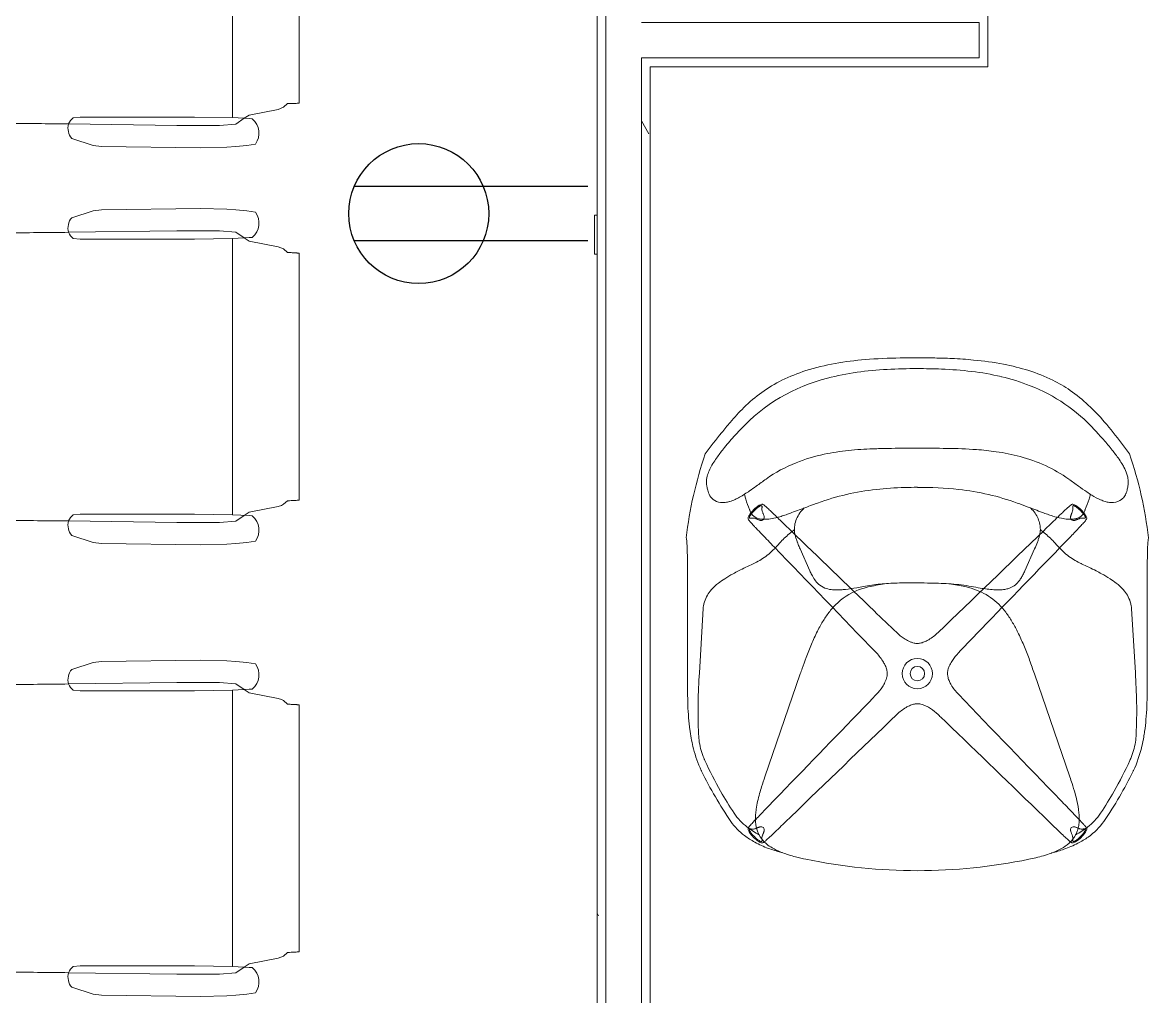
# Model space of a CAD drawing. Header units: inches. Extents: x 0 to 1865, y 0 to 1094.
# Drawn here: x 696 to 775.6, y 585.3 to 654.2 of the extents above; entities that cross this region are included whole.
import ezdxf

# ---------------------------------------------------------------- set-up
doc = ezdxf.new("R2010")
doc.units = ezdxf.units.IN
doc.header["$MEASUREMENT"] = 0
for name, color, linetype, lineweight in [('A-ANNO-NOTE', 131, 'Continuous', 9), ('A-WALL', 113, 'Continuous', 13), ('A-WALL-PATT', 111, 'Continuous', 13), ('E-ELEC-FIXT', 91, 'Continuous', 9), ('I-FURN', 30, 'Continuous', 9), ('I-WALL', 2, 'Continuous', 13)]:
    doc.layers.add(name, color=color, linetype=linetype, lineweight=lineweight)
pattern_1 = [(0, (0, 0), (30.72, 7.68), [1.267, -21.773, 1.267, -21.773, -122.88]), (0, (0, 0), (30.72, 7.68), [-46.08, 1.267, -44.813, 1.267, -21.773, -53.76]), (0, (0, 0), (30.72, 7.68), [-115.2, 1.267, -14.093, 1.267, -37.133]), (120, (11.52, 3.84), (-22.011075, 22.7643), [1.267, -21.773, 1.267, -21.773, -122.88]), (120, (11.52, 3.84), (-22.011075, 22.7643), [-46.08, 1.267, -44.813, 1.267, -21.773, -53.76]), (120, (11.52, 3.84), (-22.011075, 22.7643), [-115.2, 1.267, -14.093, 1.267, -37.133]), (240, (15.36, 19.2), (-8.708925, -30.4443), [1.267, -21.773, 1.267, -21.773, -122.88]), (240, (15.36, 19.2), (-8.708925, -30.4443), [-46.08, 1.267, -44.813, 1.267, -21.773, -53.76]), (240, (15.36, 19.2), (-8.708925, -30.4443), [-115.2, 1.267, -14.093, 1.267, -37.133])]

# ---------------------------------------------------------------- blocks, each defined once
blk = doc.blocks.new('HermanMiller_Collection_Striad_Low-BackLoungeChair4-StarBase - Mid-Back 4-Star Base-7357439-Level 05 POWER _ SIGNAL')
at = {"layer": 'I-FURN'}
for p, q in [((-6.305, 16.252), (0, 16.252)), ((-0.063, 15.415), (-4.601, 15.147)), ((-7.763, 11.614), (-7.782, 11.572)), ((-7.762, 11.611), (-7.781, 11.57)), ((0.016, 8.275), (7.301, 10.783)), ((-9.315, 9.658), (-9.008, 9.94)), ((-8.817, 10.118), (-8.843, 10.093)), ((-8.816, 8.291), (-7.267, 7.597)), ((-6.407, 0), (-6.411, -0.717)), ((-7.275, -7.601), (-8.816, -8.291)), ((7.292, -10.779), (0.016, -8.275)), ((-9.008, -9.94), (-9.315, -9.658)), ((-7.782, -11.572), (-7.763, -11.614)), ((-7.781, -11.57), (-7.762, -11.611)), ((-4.601, -15.147), (-0.063, -15.415)), ((0, -16.252), (-6.305, -16.252))]:
    blk.add_line(p, q, dxfattribs=at)
for radius in [1.071, 0.511]:
    blk.add_circle((0, 0), radius, dxfattribs=at)
for centre, radius, start, end in [((-6.439, -11.342), 27.861, 96.51107, 109.04253), ((-9.246, 18.213), 1.906, 259.34511, 262.54563), ((-8.94, 20.597), 4.31, 262.62308, 265.26206), ((-8.478, 26.51), 10.241, 265.42162, 267.71975), ((-8.015, 37.465), 21.206, 267.64618, 268.69159), ((-7.506, 61.081), 44.827, 268.7304, 269.57395), ((-6.769, 180.875), 164.624, 269.62772, 270.16153), ((0.327, -175.988), 192.241, 89.93712, 90.09743), ((0.519, -69.367), 85.619, 89.62702, 89.98703), ((0.772, -30.465), 46.716, 88.96741, 89.62702), ((1.057, -15.045), 31.294, 87.99529, 88.97992), ((1.282, -8.614), 24.859, 87.71477, 87.99729), ((1.479, -4.561), 20.801, 85.10772, 87.81076), ((1.995, 1.482), 14.736, 81.77978, 85.10345), ((2.193, 2.933), 13.272, 80.07221, 81.7289), ((2.538, 4.847), 11.327, 76.77473, 80.12492), ((-4.33, 12.657), 2.508, 98.71399, 104.11037), ((-4.53, 13.968), 1.181, 93.43517, 98.73382), ((3.1, -36.272), 51.783, 91.15878, 93.50144), ((2.677, -18.59), 34.097, 87.29009, 91.04867), ((4.049, 9.716), 5.757, 82.02477, 87.61218), ((4.141, 10.74), 4.73, 66.73201, 81.41127), ((3.173, 7.445), 8.653, 64.78515, 76.92826), ((4.346, 10.059), 5.788, 63.82649, 64.26662), ((-5.956, -10.902), 29.145, 55.74385, 63.82649), ((0.359, -7.915), 27.865, 126.69284, 130.62334), ((29.948, -47.019), 76.901, 126.25389, 126.96083), ((-11.271, 8.605), 6.859, 121.50104, 125.40866), ((-12.378, 10.417), 4.736, 117.89035, 121.54038), ((-13.079, 11.788), 3.196, 108.80577, 118.27442), ((-13.464, 12.922), 1.999, 100.26939, 108.83805), ((-13.542, 13.401), 1.513, 78.3941, 100.59917), ((-13.914, 11.305), 3.642, 75.14161, 79.30183), ((-13.678, 12.187), 2.729, 71.02467, 75.18356), ((-13.175, 13.649), 1.183, 67.59106, 71.01691), ((-13.103, 13.817), 1, 48.32243, 67.73698), ((-13.219, 13.689), 1.173, 39.77561, 48.25838), ((-13.093, 13.801), 1.004, 4.03884, 39.48551), ((-3.935, 12.272), 3.039, 128.51976, 140.77891), ((-4.328, 12.763), 2.411, 117.28309, 128.47174), ((-4.384, 12.838), 2.319, 103.90678, 116.92111), ((3.797, 9.87), 5.666, 65.43108, 67.01262), ((-5.832, -10.991), 28.642, 60.39635, 65.26267), ((-3.773, -1.239), 19.238, 129.01212, 130.47188), ((-8.174, 4.247), 12.206, 125.40357, 129.16988), ((-14.025, 13.838), 1.944, 343.05059, 352.32396), ((-13.508, 13.764), 1.421, 352.49445, 4.32138), ((1.377, 8.417), 9.613, 147.2028, 151.34245), ((-1.468, 10.267), 6.219, 142.3844, 147.33293), ((-2.186, 10.805), 5.323, 140.45664, 142.25936), ((-5.337, -9.935), 27.48, 56.4127, 60.2075), ((-7.441, 1.184), 15.88, 130.63552, 136.64082), ((15.894, -23.714), 49.105, 132.05926, 132.43609), ((5.168, -11.715), 33.011, 130.47566, 132.1889), ((-16.908, 15.009), 5.06, 328.09575, 336.04892), ((-14.943, 14.121), 2.904, 336.32003, 342.98541), ((6.204, 5.766), 15.12, 151.30073, 152.95392), ((7.498, 9.441), 4.238, 37.59472, 56.05379), ((7.893, 9.535), 4.457, 34.81666, 55.00702), ((-8.94, 3.513), 12.254, 132.643, 158.66464), ((-11.087, 4.643), 10.854, 136.70441, 145.43093), ((-33.41, 25.886), 24.83, 324.28548, 325.92818), ((-21.285, 17.663), 10.179, 326.03347, 328.43592), ((-13.148, 9.831), 2.442, 74.72087, 78.93389), ((-13.35, 9.099), 3.202, 71.49772, 74.67118), ((-17.839, -4.396), 17.424, 69.00323, 71.58327), ((-10.817, 11.277), 0.72, 105.85323, 121.13365), ((-10.979, 11.85), 0.125, 56.63245, 105.85323), ((-11.919, 10.423), 1.834, 49.05445, 56.63245), ((18.411, -0.432), 28.811, 153.01302, 155.28972), ((11.731, 10.664), 1.53, 122.0785, 129.99085), ((6.375, 8.561), 5.665, 27.65872, 37.71333), ((10.975, 11.87), 0.106, 75.7267, 122.0785), ((10.833, 11.313), 0.68, 56.45634, 75.7267), ((6.396, 8.47), 6.294, 27.18988, 34.99732), ((-251.444, 182.745), 293.425, 324.1019, 324.26931), ((-11.313, 10.834), 0.682, 146.47908, 166.31872), ((-9.898, 9.897), 2.379, 134.97049, 146.47908), ((-11.298, 10.825), 0.628, 144.20198, 149.93745), ((-9.706, 9.705), 2.575, 125.28388, 144.71612), ((-15.911, 0.611), 12.059, 68.76827, 69.03035), ((-9.906, 9.905), 2.367, 122.82387, 134.97049), ((-12.051, 10.535), 1.41, 65.54411, 68.92275), ((-11.954, 10.737), 1.186, 59.39886, 65.79494), ((-11.757, 11.05), 0.817, 16.61755, 60.15092), ((-10.826, 11.298), 0.628, 120.06255, 125.79802), ((-10.932, 11.484), 0.413, 108.53997, 120.22651), ((-11.045, 11.82), 0.0587, 13.96946, 108.53997), ((-10.456, 11.639), 0.536, 174.97985, 179.16927), ((-10.456, 11.644), 0.537, 179.63539, 193.60763), ((-7.249, 11.348), 3.757, 173.94287, 174.84168), ((-11.16, 11.791), 0.178, 359.79447, 13.96946), ((-11.471, 11.794), 0.489, 354.29339, 359.66554), ((-10.175, 11.711), 0.826, 193.59042, 199.92741), ((-12.18, 10.899), 1.266, 7.33799, 17.65379), ((-9.279, 12.04), 1.78, 200.05262, 202.99018), ((-22.772, 6.325), 12.874, 22.62568, 22.95071), ((-12.267, 10.703), 1.492, 19.80082, 22.62568), ((-11.631, 10.933), 0.816, 14.57099, 19.78603), ((-14.261, 7.724), 5.407, 47.20178, 49.05445), ((-25.037, -3.914), 21.268, 46.37994, 47.20178), ((-127.189, -111.109), 169.341, 46.07022, 46.37994), ((-12.236, 13.647), 4.917, 326.58525, 332.32031), ((-11.905, 13.462), 4.538, 332.44111, 335.35143), ((13.273, -5.982), 17.794, 105.616, 108.03356), ((11.425, 0.614), 10.943, 102.97036, 105.5932), ((10.567, 4.494), 6.97, 96.04064, 103.25554), ((10.237, 7.592), 3.855, 86.65704, 96.01144), ((166.497, -151.7), 225.846, 133.76712, 133.91727), ((36.77, -16.284), 38.319, 133.37747, 133.74926), ((21.298, 0.097), 15.786, 132.72938, 133.39314), ((10.3, 8.75), 2.695, 78.4706, 86.54466), ((14.802, 7.133), 6.209, 131.60085, 132.75674), ((12.657, 9.549), 2.979, 129.85558, 131.60085), ((10.436, 9.363), 2.068, 36.34044, 78.76893), ((11.629, 10.933), 0.816, 160.21397, 165.42901), ((12.266, 10.703), 1.492, 157.37432, 160.19918), ((22.771, 6.325), 12.874, 157.04929, 157.37432), ((9.278, 12.04), 1.78, 337.00982, 339.94738), ((10.173, 11.711), 0.826, 340.07259, 346.40958), ((10.454, 11.644), 0.537, 346.39237, 0.36461), ((11.159, 11.791), 0.178, 166.1618, 180.20553), ((11.47, 11.794), 0.489, 180.33446, 185.70661), ((7.247, 11.348), 3.757, 5.15832, 6.05713), ((11.043, 11.82), 0.0589, 71.41588, 166.1618), ((10.455, 11.639), 0.536, 0.83073, 5.02015), ((10.931, 11.484), 0.413, 59.77349, 71.41588), ((10.824, 11.298), 0.628, 54.20198, 59.93745), ((9.704, 9.705), 2.575, 35.28388, 54.71612), ((9.895, 9.898), 2.379, 44.97045, 56.45634), ((9.903, 9.906), 2.367, 34.42975, 44.97045), ((11.296, 10.825), 0.628, 30.06255, 35.79802), ((11.289, 10.823), 0.706, 15.09866, 36.63137), ((4.983, 7.754), 7.878, 19.33884, 27.12215), ((-11.779, 5.185), 9.977, 145.73695, 153.9084), ((-5.134, 4.615), 10.548, 144.78544, 165.47003), ((-11.868, 10.969), 0.11, 166.31872, 216.07538), ((-9.549, 12.658), 2.979, 216.07538, 221.60085), ((-11.812, 11.049), 0.0648, 160.33077, 259.44591), ((-11.485, 10.932), 0.413, 149.77349, 160.33077), ((-11.792, 11.16), 0.178, 259.44591, 270.20553), ((-11.794, 11.471), 0.489, 270.33446, 275.70661), ((-7.134, 14.803), 6.209, 221.60085, 222.75674), ((-11.349, 7.249), 3.757, 95.15832, 96.05713), ((-0.097, 21.299), 15.786, 222.72938, 223.39314), ((-11.64, 10.456), 0.536, 90.83073, 95.02015), ((-11.644, 10.455), 0.537, 76.39237, 90.36461), ((16.284, 36.771), 38.319, 223.37747, 223.74926), ((-11.712, 10.174), 0.826, 70.07259, 76.40958), ((-12.041, 9.279), 1.78, 67.00982, 69.94738), ((-6.325, 22.772), 12.874, 247.04929, 247.37432), ((-10.704, 12.267), 1.492, 247.37432, 250.19918), ((-10.933, 11.63), 0.816, 250.21397, 255.42901), ((-11.008, 11.337), 0.513, 255.24914, 261.56329), ((-11.032, 11.174), 0.348, 261.61151, 267.81164), ((-11.036, 11.09), 0.264, 267.80364, 275.9072), ((-11.027, 11.023), 0.197, 275.35852, 315.60335), ((-14.643, 10.923), 3.738, 348.65044, 355.60701), ((-12.687, 10.833), 1.777, 2.0554, 7.3742), ((-13.363, 10.814), 2.453, 355.85912, 1.93612), ((-11.024, 11.026), 0.197, 314.39665, 354.64148), ((-11.337, 11.007), 0.513, 8.43671, 14.75086), ((-11.174, 11.032), 0.348, 2.18836, 8.38849), ((-11.091, 11.035), 0.264, 354.0928, 2.19636), ((-277.278, -266.913), 385.679, 45.91057, 46.07022), ((-12.215, 13.643), 4.897, 313.86958, 326.48603), ((15.965, -14.37), 26.603, 107.95341, 109.00581), ((277.298, -266.894), 385.679, 133.90459, 134.0888), ((11.089, 11.035), 0.264, 177.80364, 185.9072), ((11.172, 11.032), 0.348, 171.61151, 177.81164), ((11.022, 11.026), 0.197, 185.35852, 225.60335), ((11.336, 11.007), 0.513, 165.24914, 171.56329), ((-111.11, 127.188), 169.341, 316.07022, 316.37994), ((11.025, 11.023), 0.197, 224.39665, 264.64148), ((11.034, 11.09), 0.264, 264.0928, 272.19636), ((11.031, 11.174), 0.348, 272.18836, 278.38849), ((11.006, 11.337), 0.513, 278.43671, 284.75086), ((10.932, 11.63), 0.816, 284.57099, 289.78603), ((10.702, 12.267), 1.492, 289.80082, 292.62568), ((6.324, 22.772), 12.874, 292.62568, 292.95071), ((12.039, 9.279), 1.78, 110.05262, 112.99018), ((11.71, 10.174), 0.826, 103.59042, 109.92741), ((-3.915, 25.036), 21.268, 316.37994, 317.20178), ((11.642, 10.455), 0.537, 89.63539, 103.60763), ((11.638, 10.456), 0.536, 84.97985, 89.16927), ((11.347, 7.249), 3.757, 83.94287, 84.84168), ((7.722, 14.261), 5.407, 317.20178, 319.05445), ((11.792, 11.471), 0.489, 264.29339, 269.66554), ((11.79, 11.16), 0.178, 269.79447, 283.96328), ((10.422, 11.919), 1.834, 319.05445, 326.76252), ((11.819, 11.044), 0.0587, 283.96328, 18.54205), ((11.483, 10.932), 0.413, 18.54205, 30.22651), ((11.859, 10.977), 0.116, 326.76252, 15.09866), ((9.326, 8.479), 3.486, 26.73301, 37.23195), ((2.72, 6.959), 10.276, 14.33379, 19.34377), ((-9.767, 4.194), 12.221, 153.88493, 162.49917), ((151.7, 166.498), 225.846, 223.76712, 223.91727), ((-21.03, 12.669), 10.366, 340.4263, 342.52313), ((-16.778, 11.357), 5.917, 342.27314, 348.59657), ((266.893, 277.3), 385.679, 223.90459, 224.0888), ((-3.858, 3.917), 7.921, 133.54881, 140.38617), ((-37.544, 41.066), 42.228, 312.51304, 312.83009), ((3173.378, 3295.204), 4573.727, 225.910574, 226.017571), ((-3206.871, 3336.497), 4626.692, 313.903041, 314.03193), ((-266.914, 277.278), 385.679, 315.91057, 316.07022), ((7.441, 7.535), 5.594, 20.16514, 26.68048), ((197.023, -70.369), 222.961, 159.1911, 159.48363), ((-29.769, 15.774), 19.64, 339.31801, 340.43036), ((-1.549, 2.065), 10.881, 140.62238, 142.46787), ((-3336.498, -3206.87), 4626.692, 43.903041, 44.03193), ((3295.203, -3173.379), 4573.727, 135.910574, 136.031233), ((7.441, 7.535), 5.594, 20.16514, 20.60388), ((4.027, 6.297), 9.225, 12.9865, 20.07171), ((-6.915, 2.64), 14.458, 158.35898, 166.82097), ((-9.644, 6.005), 2.871, 133.22863, 136.04585), ((-9.953, 6.35), 2.409, 122.39132, 133.48288), ((-10.165, 6.687), 2.011, 97.84757, 122.44538), ((-10.235, 7.301), 1.393, 96.03981, 98.43666), ((-10.219, 7.037), 1.657, 82.27231, 95.63182), ((-10.368, 6.004), 2.7, 71.96692, 82.09477), ((-10.906, 4.248), 4.537, 69.12717, 72.37074), ((-12.369, 0.403), 8.651, 65.7523, 69.14723), ((15.141, -35.972), 46.761, 108.87146, 110.11668), ((-3.265, 4.516), 16.731, 11.57271, 13.31838), ((-6.377, 3.118), 15.777, 162.47472, 169.14421), ((-1.237, 3.523), 14.595, 165.1597, 171.9717), ((63.111, -20.15), 79.942, 159.55617, 160.09565), ((-9.44, 2.665), 5.39, 63.00012, 66.21579), ((-8.487, 4.506), 3.317, 57.85827, 63.23629), ((-7.819, 5.553), 2.075, 50.65046, 58.10005), ((4.718, -8.455), 17.331, 112.39941, 115.74631), ((7.945, -16.327), 25.84, 110.11668, 112.36407), ((-25.031, -0.01), 38.963, 0.0145, 11.67198), ((4.565, 1.028), 17.684, 160.03378, 173.86277), ((-7.441, 5.997), 1.492, 18.49308, 51.04075), ((-7.843, 5.855), 1.918, 9.69217, 18.71736), ((0.062, 0.449), 7.276, 120.9878, 127.1808), ((1.622, -2.168), 10.323, 116.55125, 120.93535), ((3.61, -6.087), 14.718, 115.86512, 116.65248), ((-0.531, 1.998), 21.729, 169.14719, 174.79463), ((-2.801, 1.651), 18.69, 166.74384, 173.29154), ((-8.519, 5.744), 2.603, 1.10017, 9.59862), ((-10.206, 5.715), 4.291, 355.82773, 1.059), ((-1.445, 2.373), 4.834, 126.73488, 144.47576), ((4.846, 2.663), 20.738, 171.96732, 175.80409), ((-19.305, 6.632), 13.439, 350.65806, 352.71818), ((-1.425, 2.448), 4.806, 145.34137, 163.49882), ((-14.879, 6.059), 8.976, 352.76396, 355.80642), ((18.457, 1.739), 34.381, 175.92805, 179.4103), ((-31.832, 8.729), 26.14, 349.15332, 350.57964), ((115.577, 126.814), 170.451, 226.01757, 226.63389), ((9.022, 1.045), 31.329, 174.64458, 177.43959), ((4.962, 0.703), 26.51, 173.21848, 177.83154), ((9.093, 0.004), 15.61, 167.58214, 171.58597), ((6.804, 1.424), 13.18, 169.57081, 175.78255), ((-0.202, 2.053), 6.091, 163.19989, 167.6006), ((21.557, 0.455), 43.878, 177.40108, 178.99701), ((12.728, 0.111), 25.897, 173.7762, 180.24507), ((13.477, 0.89), 19.874, 175.66332, 177.73255), ((1.16, 5.646), 3.799, 226.30511, 236.56171), ((0.575, 4.75), 2.729, 236.45715, 244.21256), ((-0.458, 4.523), 2.472, 294.39773, 300.51533), ((-1.042, 5.498), 3.609, 300.64939, 313.91786), ((16.91, 0.129), 38.471, 177.64975, 180.19186), ((108.828, 0.64), 124.758, 179.33251, 180.29383), ((23.151, 0.526), 29.555, 177.76914, 179.16293), ((0.244, 4.07), 1.972, 244.26278, 250.42297), ((0.094, 3.649), 1.526, 250.41721, 257.39541), ((0.006, 3.231), 1.099, 257.13242, 269.64161), ((-0.015, 3.288), 1.156, 271.99629, 283.89427), ((-0.151, 3.832), 1.716, 283.95947, 294.60852), ((24.274, -18.124), 28.993, 136.03123, 137.50282), ((44.529, 0.053), 66.853, 178.99701, 180.0455), ((56.364, 0.107), 62.771, 179.22368, 180.0979), ((-5.499, -1.041), 3.609, 30.64939, 43.94389), ((-4.524, -0.456), 2.472, 24.39773, 30.51533), ((4.749, -0.575), 2.729, 146.45715, 154.21256), ((5.645, -1.16), 3.799, 136.32987, 146.56171), ((104.809, -0.579), 120.739, 179.72513, 180.71734), ((21.164, -0.028), 34.334, 179.95347, 181.4529), ((-3.832, -0.15), 1.716, 13.95947, 24.60852), ((-3.289, -0.013), 1.156, 1.99629, 13.89427), ((-3.232, 0.007), 1.099, 347.13242, 359.64161), ((3.23, -0.006), 1.099, 167.13242, 179.64161), ((3.648, -0.095), 1.526, 160.41721, 167.39541), ((4.068, -0.244), 1.972, 154.26278, 160.42297), ((-25.094, 0.016), 39.026, 348.3331, 359.97605), ((49.878, -0.063), 72.202, 179.9502, 180.92082), ((18.429, -0.081), 39.99, 179.88459, 182.94709), ((15.347, -0.791), 21.758, 179.80652, 181.69789), ((-4.751, 0.576), 2.729, 326.45715, 334.21256), ((-4.07, 0.245), 1.972, 334.26278, 340.42297), ((-3.65, 0.096), 1.526, 340.41721, 347.39541), ((3.287, 0.014), 1.156, 181.99629, 193.89427), ((3.831, 0.151), 1.716, 193.95947, 204.60852), ((4.522, 0.457), 2.472, 204.39773, 210.51533), ((13.992, -0.771), 36.31, 180.71304, 184.59882), ((9.509, -0.367), 22.673, 181.3419, 186.45001), ((10.821, -0.951), 17.23, 181.612, 185.59246), ((-179.772, 166.192), 243.705, 316.01285, 316.53285), ((-5.646, 1.161), 3.799, 316.32987, 326.56171), ((5.497, 1.042), 3.609, 210.64939, 223.91786), ((3336.496, 3206.871), 4626.692, 223.903041, 224.03193), ((3.629, -0.82), 25.171, 182.99758, 187.86826), ((26.98, -1.503), 42.904, 180.78568, 182.18016), ((9.137, 0.004), 15.654, 187.99875, 192.36273), ((0.456, -4.522), 2.472, 114.39773, 120.51533), ((0.149, -3.831), 1.716, 103.95947, 114.60852), ((0.013, -3.287), 1.156, 91.99629, 103.89427), ((-0.008, -3.23), 1.099, 77.13242, 89.64161), ((-0.096, -3.648), 1.526, 70.41721, 77.39541), ((-0.245, -4.069), 1.972, 64.26278, 70.42297), ((-0.576, -4.75), 2.729, 56.45715, 64.21256), ((9.866, -2.235), 25.775, 181.99985, 185.86518), ((4.789, -0.96), 17.917, 186.26144, 199.87678), ((-3295.204, 3173.38), 4573.727, 315.910574, 316.012853), ((3206.869, -3336.496), 4626.692, 133.903041, 134.03193), ((7.065, -1.329), 13.455, 185.55028, 190.618), ((1.041, -5.497), 3.609, 120.64939, 133.94389), ((-1.162, -5.645), 3.799, 46.32987, 56.56171), ((-59.31, -67.771), 88.892, 46.02412, 46.87013), ((0.52, -1.851), 22.795, 184.60742, 190.00583), ((-30.826, -8.502), 25.109, 9.6579, 10.77573), ((-0.734, -2.196), 5.542, 191.98856, 203.61035), ((-3173.38, -3295.203), 4573.727, 45.910574, 46.024118), ((-3.524, -1.79), 17.953, 187.92624, 194.72789), ((-21.201, -6.9), 15.353, 6.7896, 9.78901), ((-1.667, -2.57), 4.537, 204.00786, 228.06846), ((0.501, -3.22), 16.358, 185.78499, 191.86826), ((-12.797, -5.885), 6.887, 4.03113, 6.67066), ((-10.496, -5.723), 4.58, 0.11653, 4.03804), ((-5.994, -2.988), 16.183, 190.05083, 197.5986), ((-8.668, -3.3), 12.596, 194.0361, 227.08837), ((-7.821, -5.853), 1.898, 338.84638, 352.51874), ((-8.726, -5.729), 2.81, 352.4117, 0.31049), ((-0.72, -1.526), 5.946, 227.99478, 235.58018), ((-3.666, -4.102), 12.099, 191.84163, 201.67926), ((54.299, 16.992), 70.581, 199.91694, 200.23297), ((-7.628, -5.805), 1.759, 304.41103, 317.37339), ((-7.416, -6.014), 1.461, 317.76053, 338.98069), ((0.533, 0.282), 8.145, 235.50324, 241.04191), ((1.733, 2.382), 10.564, 240.85939, 243.4294), ((4.134, 7.168), 15.919, 243.40693, 247.04938), ((-9.364, -4.023), 12.657, 197.74584, 206.01426), ((129.06, 44.776), 150.338, 200.31469, 200.74843), ((-9.871, -1.77), 6.383, 293.98894, 296.80184), ((-8.416, -4.633), 3.172, 296.65049, 304.18029), ((6.859, 13.565), 22.872, 247.01141, 249.55219), ((12.187, 27.756), 38.03, 249.50013, 250.72392), ((-0.218, -5.178), 13.613, 345.38013, 348.57138), ((-5.53, -4.843), 10.093, 201.67926, 215.44117), ((-9.806, -6.171), 2.64, 223.83513, 234.00187), ((-73.982, -32.13), 66.781, 20.25102, 20.73816), ((-10.156, -6.658), 2.04, 233.90635, 261.27059), ((-10.243, -7.38), 1.314, 260.2659, 268.68136), ((-10.227, -6.873), 1.821, 268.54355, 280.90904), ((-1.549, -2.065), 10.881, 217.53119, 219.37762), ((-10.377, -6.005), 2.702, 280.54547, 285.60303), ((-10.665, -4.972), 3.774, 285.58867, 289.39325), ((-10.906, -4.248), 4.537, 289.2313, 290.87283), ((-12.173, -0.894), 8.122, 290.79706, 293.10803), ((-12.793, 0.578), 9.719, 293.06338, 294.15379), ((18.34, 45.137), 56.468, 250.65252, 251.0644), ((3.12, -6.07), 10.159, 342.63977, 345.49669), ((-24.842, -13.991), 14.4, 18.71024, 20.21474), ((-19.167, -12.07), 8.409, 16.14964, 18.71365), ((266.913, -277.277), 385.679, 135.91057, 136.07022), ((-3.858, -3.917), 7.921, 219.61383, 226.45119), ((-266.895, -277.299), 385.679, 43.90459, 44.0888), ((3.198, -5.854), 10.157, 337.76156, 338.93476), ((0.219, -6.291), 12.865, 344.78955, 345.53377), ((6.185, -7.039), 6.944, 339.20622, 342.7261), ((-11.481, -4.971), 10.339, 206.43519, 224.88988), ((111.108, -127.187), 169.341, 136.07022, 136.37994), ((-16.188, -11.221), 5.311, 10.26365, 16.29226), ((-14.197, -10.866), 3.288, 2.52002, 10.36514), ((-277.3, 266.894), 385.679, 313.90459, 314.0888), ((-37.544, -41.066), 42.228, 47.16991, 47.48696), ((-12.215, -13.643), 4.897, 33.51397, 46.13042), ((277.277, 266.914), 385.679, 225.91057, 226.07022), ((-151.701, -166.497), 225.846, 43.76712, 43.91727), ((-16.285, -36.77), 38.319, 43.37747, 43.74926), ((9.735, -8.751), 2.995, 320.38973, 329.57211), ((8.474, -8.011), 4.458, 329.57211, 337.76156), ((3.259, -7.128), 9.712, 339.47492, 344.84926), ((-266.999, -194.169), 312.724, 35.76547, 35.92282), ((-11.869, -10.975), 0.108, 146.8809, 194.75557), ((-11.29, -10.822), 0.706, 194.75557, 210.35701), ((-10.423, -11.918), 1.834, 139.05445, 146.8809), ((-11.811, -11.049), 0.0657, 100.05801, 199.83), ((-11.485, -10.931), 0.413, 199.83, 210.22651), ((-11.298, -10.824), 0.628, 210.06255, 215.79802), ((-11.792, -11.159), 0.178, 89.79447, 100.05801), ((-7.724, -14.26), 5.407, 137.20178, 139.05445), ((-11.794, -11.47), 0.489, 84.29339, 89.66554), ((-11.349, -7.248), 3.757, 263.94287, 264.84168), ((3.913, -25.035), 21.268, 136.37994, 137.20178), ((-11.64, -10.455), 0.536, 264.97985, 269.16927), ((-11.644, -10.454), 0.537, 269.63539, 283.60763), ((-11.712, -10.173), 0.826, 283.59042, 289.92741), ((-12.041, -9.278), 1.78, 290.05262, 292.99018), ((-6.325, -22.771), 12.874, 112.62568, 112.95071), ((-10.704, -12.266), 1.492, 109.80082, 112.62568), ((-10.933, -11.629), 0.816, 104.57099, 109.78603), ((-11.008, -11.336), 0.513, 98.43671, 104.75086), ((-11.032, -11.173), 0.348, 92.18836, 98.38849), ((-11.036, -11.089), 0.264, 84.0928, 92.19636), ((-11.027, -11.022), 0.197, 44.39665, 84.64148), ((-12.358, -10.869), 1.446, 346.31171, 355.70466), ((-12.981, -10.813), 2.072, 355.4705, 2.54502), ((-11.024, -11.025), 0.197, 5.35852, 45.60335), ((-11.631, -10.932), 0.816, 340.21397, 345.42901), ((-11.337, -11.007), 0.513, 345.24914, 351.56329), ((-11.174, -11.031), 0.348, 351.61151, 357.81164), ((-11.091, -11.034), 0.264, 357.80364, 5.9072), ((-166.498, 151.701), 225.846, 313.76712, 313.91727), ((-12.236, -13.647), 4.917, 27.67969, 33.41475), ((16.236, 14.911), 27.203, 250.80502, 252.38582), ((12.342, 2.675), 14.362, 252.41831, 254.42071), ((127.187, 111.11), 169.341, 226.07022, 226.37994), ((10.405, -9.333), 2.108, 271.59765, 320.94646), ((11.089, -11.034), 0.264, 174.0928, 182.19636), ((11.172, -11.031), 0.348, 182.18836, 188.38849), ((11.022, -11.025), 0.197, 134.39665, 174.64148), ((11.336, -11.007), 0.513, 188.43671, 194.75086), ((11.629, -10.932), 0.816, 194.57099, 199.78603), ((11.025, -11.022), 0.197, 95.35852, 135.60335), ((11.034, -11.089), 0.264, 87.80364, 95.9072), ((11.031, -11.173), 0.348, 81.61151, 87.81164), ((11.006, -11.336), 0.513, 75.24914, 81.56329), ((10.932, -11.629), 0.816, 70.21397, 75.42901), ((10.702, -12.266), 1.492, 67.37432, 70.19918), ((6.324, -22.771), 12.874, 67.04929, 67.37432), ((12.039, -9.278), 1.78, 247.00982, 249.94738), ((11.71, -10.173), 0.826, 250.07259, 256.40958), ((11.642, -10.454), 0.537, 256.39237, 270.36461), ((0.095, -21.298), 15.786, 42.72938, 43.39314), ((11.638, -10.455), 0.536, 270.83073, 275.02015), ((11.347, -7.248), 3.757, 275.15832, 276.05713), ((7.132, -14.802), 6.209, 41.60085, 42.75674), ((11.792, -11.47), 0.489, 90.33446, 95.70661), ((9.548, -12.657), 2.979, 39.85558, 41.60085), ((11.79, -11.159), 0.178, 76.47579, 90.20553), ((11.296, -10.824), 0.628, 324.20198, 329.93745), ((11.818, -11.044), 0.0595, 341.31052, 76.47579), ((10.663, -11.731), 1.53, 31.97991, 39.99085), ((11.483, -10.931), 0.413, 329.77349, 341.31052), ((11.311, -10.833), 0.682, 326.47908, 345.92762), ((5.335, -7.911), 7.494, 331.38289, 339.51738), ((11.875, -10.974), 0.1, 345.92762, 31.97991), ((-33.185, -25.728), 24.555, 34.39243, 35.72271), ((-22.978, -18.757), 12.195, 32.45039, 34.45317), ((-17.741, 4.123), 17.134, 288.39452, 291.01864), ((-9.905, -9.906), 2.367, 212.55862, 224.97045), ((-9.706, -9.704), 2.575, 215.28388, 234.71612), ((-15.947, -0.518), 12.158, 290.97072, 291.23066), ((-9.896, -9.897), 2.379, 224.97045, 236.45634), ((-11.961, -10.72), 1.205, 290.22376, 302.72619), ((-11.76, -11.05), 0.82, 303.40368, 338.76391), ((-10.835, -11.313), 0.68, 236.45634, 255.28965), ((-10.826, -11.297), 0.628, 234.20198, 239.93745), ((-10.932, -11.484), 0.413, 239.77349, 250.99182), ((-11.047, -11.816), 0.0613, 250.99182, 347.43194), ((-11.933, -10.971), 1.009, 338.1428, 346.2425), ((-10.456, -11.643), 0.537, 166.39237, 180.36461), ((-10.456, -11.638), 0.536, 180.83073, 185.02015), ((-7.249, -11.348), 3.757, 185.15832, 186.05713), ((-11.16, -11.79), 0.178, 347.43194, 0.20553), ((-11.471, -11.793), 0.489, 0.33446, 5.70661), ((-10.175, -11.711), 0.826, 160.07259, 166.40958), ((-9.279, -12.039), 1.78, 157.00982, 159.94738), ((-22.772, -6.324), 12.874, 337.04929, 337.37432), ((-11.733, -10.663), 1.53, 302.25391, 309.99085), ((-12.267, -10.703), 1.492, 337.37432, 340.19918), ((-12.659, -9.548), 2.979, 309.85558, 311.60085), ((-14.803, -7.133), 6.209, 311.60085, 312.75674), ((-21.299, -0.096), 15.786, 312.72938, 313.39314), ((-36.772, 16.285), 38.319, 313.37747, 313.74926), ((-11.905, -13.462), 4.538, 24.64857, 27.55889), ((18.411, 0.432), 28.811, 204.71028, 206.98698), ((10.809, -3.004), 8.48, 254.09638, 261.71263), ((10.398, -5.655), 5.798, 261.95019, 265.66934), ((10.241, -7.74), 3.707, 265.6672, 273.45268), ((25.035, 3.915), 21.268, 226.37994, 227.20178), ((14.259, -7.723), 5.407, 227.20178, 229.05445), ((11.917, -10.422), 1.834, 229.05445, 236.88115), ((6.375, -8.561), 5.665, 322.28667, 332.34128), ((12.266, -10.703), 1.492, 199.80082, 202.62568), ((22.771, -6.324), 12.874, 202.62568, 202.95071), ((9.278, -12.039), 1.78, 20.05262, 22.99018), ((10.173, -11.711), 0.826, 13.59042, 19.92741), ((10.454, -11.643), 0.537, 359.63539, 13.60763), ((11.47, -11.793), 0.489, 174.29339, 179.66554), ((11.159, -11.79), 0.178, 179.79447, 190.82147), ((7.247, -11.348), 3.757, 353.94287, 354.84168), ((11.047, -11.812), 0.0644, 190.82147, 289.58225), ((10.455, -11.638), 0.536, 354.97985, 359.16927), ((10.815, -11.277), 0.72, 285.14549, 301.13365), ((10.931, -11.484), 0.413, 289.58225, 300.22651), ((10.824, -11.297), 0.628, 300.06255, 305.79802), ((9.905, -9.904), 2.367, 302.82387, 314.97049), ((9.704, -9.704), 2.575, 305.28388, 324.71612), ((6.788, -8.713), 5.834, 323.11973, 331.46611), ((9.896, -9.896), 2.379, 314.97049, 326.47908), ((-6.71, -0.265), 17.04, 224.77926, 229.56261), ((29.739, 38.799), 69.581, 227.52865, 228.07069), ((-18.513, -15.93), 6.91, 29.01352, 32.53366), ((-13.141, -9.835), 2.437, 280.92607, 285.66417), ((-13.31, -9.218), 3.077, 285.60005, 288.49741), ((-16.464, -14.802), 4.571, 24.71723, 29.10906), ((-10.978, -11.858), 0.116, 255.28965, 302.25391), ((6.204, -5.766), 15.12, 207.04608, 208.69927), ((7.498, -9.441), 4.238, 303.94621, 322.40528), ((7.933, -9.579), 4.398, 304.89286, 323.19638), ((10.975, -11.867), 0.109, 236.88115, 285.14549), ((0.56, 8.145), 28.157, 229.40287, 231.33373), ((-2.188, 3.145), 21.721, 227.88116, 230.92583), ((-15.007, -14.143), 2.972, 17.07049, 24.91717), ((-14.002, -13.834), 1.92, 7.61901, 17.04552), ((1.377, -8.417), 9.613, 208.65755, 212.7972), ((-5.976, 10.937), 29.185, 296.179, 304.24945), ((-5.337, 9.935), 27.48, 299.7925, 303.5873), ((9.23, 18.8), 41.894, 231.18028, 233.77254), ((-8.472, -4.566), 11.774, 231.01195, 234.91095), ((-10.67, -7.665), 7.975, 235.03823, 238.38124), ((-13.074, -13.81), 0.984, 320.23182, 353.13339), ((-13.441, -13.761), 1.354, 352.92989, 7.71545), ((-1.468, -10.267), 6.219, 212.66707, 217.6156), ((-2.186, -10.805), 5.323, 217.74064, 219.54336), ((-3.935, -12.272), 3.039, 219.22109, 231.48024), ((-5.832, 10.991), 28.642, 294.73733, 299.60365), ((-6.439, 11.342), 27.861, 250.95748, 263.48893), ((-12.656, -10.907), 4.173, 238.26093, 246.33268), ((-13.264, -12.263), 2.687, 246.5956, 255.16052), ((-13.536, -13.28), 1.634, 255.25615, 272.2347), ((-13.544, -13.385), 1.53, 272.69284, 281.62673), ((-13.929, -11.235), 3.714, 280.76399, 284.8155), ((-13.702, -12.107), 2.813, 284.87834, 288.9172), ((-13.112, -13.803), 1.017, 288.4788, 315.61565), ((-13.242, -13.669), 1.203, 315.33721, 320.16155), ((-4.328, -12.763), 2.411, 231.52826, 242.71691), ((-4.384, -12.838), 2.319, 243.07889, 256.09322), ((-4.33, -12.657), 2.508, 255.88963, 261.28601), ((4.141, -10.74), 4.73, 278.58872, 293.26799), ((3.797, -9.87), 5.666, 292.98738, 294.56892), ((-4.53, -13.968), 1.181, 261.26618, 266.56483), ((3.1, 36.272), 51.783, 266.49856, 268.84122), ((2.677, 18.59), 34.097, 268.95133, 272.70991), ((2.45, -4.479), 11.705, 278.11277, 284.14965), ((4.049, -9.716), 5.757, 272.38781, 277.97522), ((3.209, -7.539), 8.553, 284.23436, 295.19181), ((4.388, -10.123), 5.713, 295.52249, 296.0781), ((-9.247, -18.208), 1.902, 97.4527, 100.65512), ((-8.976, -20.255), 3.966, 94.62644, 97.49239), ((-8.64, -24.134), 7.859, 93.06776, 94.7842), ((-8.227, -31.697), 15.434, 91.75283, 93.09902), ((-7.747, -47.219), 30.964, 90.59832, 91.76222), ((-7.235, -88.079), 71.827, 90.09602, 90.66604), ((-6.77, -180.13), 163.879, 89.83742, 90.20457), ((0.301, 179.038), 195.29, 269.91165, 270.13709), ((0.614, 48.405), 64.657, 270.13709, 270.62795), ((0.908, 21.005), 37.255, 270.63786, 272.00407), ((1.414, 5.671), 21.913, 272.08307, 274.49227), ((1.904, -0.658), 15.565, 274.51876, 277.67086), ((2.166, -2.763), 13.444, 277.76344, 278.28245)]:
    blk.add_arc(centre, radius, start, end, dxfattribs=at)
blk = doc.blocks.new('F - CONF TABLE _4 RECTANGULAR-12 CHAIRS_ - F - CONF TABLE _4 RECTANGULAR-12 CHAIRS_-7360135-Level 05 POWER _ SIGNAL')
at = {"layer": 'I-FURN'}
for p, q in [((-57.69, -41.582), (-57.201, -40.075)), ((-56.278, -47.516), (-56.171, -39.855)), ((-55.737, -40.185), (-55.685, -40.682)), ((-36.247, -40.682), (-36.194, -40.185)), ((-35.761, -39.855), (-35.654, -47.516)), ((-34.731, -40.075), (-34.241, -41.582)), ((-25.269, -40.075), (-25.759, -41.582)), ((-24.239, -39.855), (-24.346, -47.516)), ((-23.753, -40.682), (-23.806, -40.185)), ((-4.263, -40.185), (-4.315, -40.682)), ((-3.722, -47.516), (-3.829, -39.855)), ((-2.31, -41.582), (-2.799, -40.075)), ((2.31, -41.582), (2.799, -40.075)), ((3.722, -47.516), (3.829, -39.855)), ((4.263, -40.185), (4.315, -40.682)), ((-55.685, -40.682), (-55.685, -48.766)), ((-36.247, -48.766), (-36.247, -40.682)), ((-23.753, -48.766), (-23.753, -40.682)), ((-4.315, -40.682), (-4.315, -48.766)), ((4.315, -40.682), (4.315, -48.766)), ((-57.848, -49.174), (-57.753, -42.175)), ((-57.753, -42.175), (-57.69, -41.582)), ((-34.241, -41.582), (-34.179, -42.175)), ((-34.179, -42.175), (-34.084, -49.174)), ((-25.821, -42.175), (-25.916, -49.174)), ((-25.759, -41.582), (-25.821, -42.175)), ((-2.247, -42.175), (-2.31, -41.582)), ((-2.152, -49.174), (-2.247, -42.175)), ((2.152, -49.174), (2.247, -42.175)), ((2.247, -42.175), (2.31, -41.582)), ((-56.278, -50.516), (-56.278, -47.516)), ((-35.654, -47.516), (-35.654, -50.516)), ((-24.346, -47.516), (-24.346, -50.516)), ((-3.722, -50.516), (-3.722, -47.516)), ((3.722, -50.516), (3.722, -47.516)), ((-57.801, -51.034), (-57.848, -49.174)), ((-55.685, -48.766), (-55.726, -51.45)), ((-36.205, -51.45), (-36.247, -48.766)), ((-34.084, -49.174), (-34.131, -51.034)), ((-25.916, -49.174), (-25.869, -51.034)), ((-23.795, -51.45), (-23.753, -48.766)), ((-4.315, -48.766), (-4.274, -51.45)), ((-2.199, -51.034), (-2.152, -49.174)), ((2.199, -51.034), (2.152, -49.174)), ((4.315, -48.766), (4.274, -51.45)), ((-56.175, -51.685), (-56.278, -50.516)), ((-35.654, -50.516), (-35.756, -51.685)), ((-24.346, -50.516), (-24.244, -51.685)), ((-3.825, -51.685), (-3.722, -50.516)), ((3.825, -51.685), (3.722, -50.516)), ((-57.767, -51.68), (-57.801, -51.034)), ((-57.699, -52.45), (-57.767, -51.68)), ((-55.773, -52.277), (-56.175, -51.685)), ((-55.726, -51.45), (-55.794, -52.614)), ((-55.726, -51.45), (-36.205, -51.45)), ((-36.138, -52.614), (-36.205, -51.45)), ((-35.756, -51.685), (-36.159, -52.278)), ((-34.165, -51.68), (-34.232, -52.45)), ((-34.131, -51.034), (-34.165, -51.68)), ((-25.869, -51.034), (-25.835, -51.68)), ((-25.835, -51.68), (-25.768, -52.45)), ((-24.244, -51.685), (-23.841, -52.278)), ((-23.862, -52.614), (-23.795, -51.45)), ((-4.274, -51.45), (-23.795, -51.45)), ((-4.274, -51.45), (-4.206, -52.614)), ((-4.227, -52.277), (-3.825, -51.685)), ((-2.301, -52.45), (-2.233, -51.68)), ((-2.233, -51.68), (-2.199, -51.034)), ((2.233, -51.68), (2.199, -51.034)), ((2.301, -52.45), (2.233, -51.68)), ((4.227, -52.277), (3.825, -51.685)), ((4.274, -51.45), (4.206, -52.614)), ((4.274, -51.45), (23.795, -51.45)), ((-57.592, -53.059), (-57.699, -52.45)), ((-55.544, -52.614), (-55.773, -52.277)), ((-36.159, -52.278), (-36.388, -52.614)), ((-34.232, -52.45), (-34.339, -53.059)), ((-25.768, -52.45), (-25.661, -53.059)), ((-23.841, -52.278), (-23.612, -52.614)), ((-4.456, -52.614), (-4.227, -52.277)), ((-2.408, -53.059), (-2.301, -52.45)), ((2.408, -53.059), (2.301, -52.45)), ((4.456, -52.614), (4.227, -52.277)), ((-55.794, -52.614), (-55.812, -52.841)), ((-55.143, -54.681), (-55.544, -52.614)), ((-36.388, -52.614), (-36.789, -54.681)), ((-36.119, -52.841), (-36.138, -52.614)), ((-23.881, -52.841), (-23.862, -52.614)), ((-23.612, -52.614), (-23.211, -54.681)), ((-4.857, -54.681), (-4.456, -52.614)), ((-4.206, -52.614), (-4.188, -52.841)), ((4.206, -52.614), (4.188, -52.841)), ((4.857, -54.681), (4.456, -52.614)), ((-54.991, -55.058), (-55.143, -54.681)), ((-36.866, -54.918), (-36.94, -55.058)), ((-36.789, -54.681), (-36.866, -54.918)), ((-23.211, -54.681), (-23.134, -54.918)), ((-23.134, -54.918), (-23.06, -55.058)), ((-5.009, -55.058), (-4.857, -54.681)), ((5.009, -55.058), (4.857, -54.681)), ((-54.736, -55.321), (-54.991, -55.058)), ((-36.94, -55.058), (-37.196, -55.321)), ((-23.06, -55.058), (-22.804, -55.321)), ((-5.264, -55.321), (-5.009, -55.058)), ((5.264, -55.321), (5.009, -55.058)), ((-37.251, -56.163), (-54.68, -56.163)), ((-22.749, -56.163), (-5.32, -56.163)), ((22.749, -56.163), (5.32, -56.163))]:
    blk.add_line(p, q, dxfattribs=at)
for centre, radius, start, end in [((-56.48, -40.927), 1.116, 73.91086, 130.25696), ((-56.397, -40.602), 0.781, 32.32181, 73.15335), ((-35.535, -40.602), 0.781, 106.84665, 147.67819), ((-35.452, -40.927), 1.116, 49.74304, 106.08914), ((-24.548, -40.927), 1.116, 73.91086, 130.25696), ((-24.465, -40.602), 0.781, 32.32181, 73.15335), ((-3.603, -40.602), 0.781, 106.84665, 147.67819), ((-3.52, -40.927), 1.116, 49.74304, 106.08914), ((3.52, -40.927), 1.116, 73.91086, 130.25696), ((3.603, -40.602), 0.781, 32.32181, 73.15335), ((-56.82, -51.994), 1.316, 234.06502, 319.93498), ((-35.112, -51.994), 1.316, 220.06502, 305.93498), ((-24.888, -51.994), 1.316, 234.06502, 319.93498), ((-3.18, -51.994), 1.316, 220.06502, 305.93498), ((3.18, -51.994), 1.316, 234.06502, 319.93498)]:
    blk.add_arc(centre, radius, start, end, dxfattribs=at)
for points in [[(-56.171, -39.855), (-56.162, -39.124), (-56.146, -37.656), (-56.136, -36.178), (-56.132, -35.436)], [(-35.799, -35.436), (-35.795, -36.178), (-35.785, -37.656), (-35.77, -39.124), (-35.761, -39.855)], [(-24.201, -35.436), (-24.205, -36.178), (-24.215, -37.656), (-24.23, -39.124), (-24.239, -39.855)], [(-3.829, -39.855), (-3.838, -39.124), (-3.854, -37.656), (-3.864, -36.178), (-3.868, -35.436)], [(3.829, -39.855), (3.838, -39.124), (3.854, -37.656), (3.864, -36.178), (3.868, -35.436)]]:
    blk.add_open_spline(points, degree=3, dxfattribs=at)
for points, knots in [([(-54.68, -56.163), (-54.684, -56.157), (-54.69, -56.14), (-54.698, -56.093), (-54.709, -56.004), (-54.726, -55.785), (-54.734, -55.512), (-54.736, -55.321)], [-1, -1, -1, -1, -0.888889, -0.777778, -0.666667, -0.444444, 0, 0, 0, 0]), ([(-37.196, -55.321), (-37.196, -55.369), (-37.198, -55.509), (-37.203, -55.687), (-37.211, -55.84), (-37.217, -55.942), (-37.225, -56.027), (-37.233, -56.093), (-37.242, -56.14), (-37.248, -56.157), (-37.251, -56.163)], [-1, -1, -1, -1, -0.888889, -0.666667, -0.555556, -0.444444, -0.333333, -0.222222, -0.111111, 0, 0, 0, 0]), ([(-22.804, -55.321), (-22.803, -55.512), (-22.795, -55.785), (-22.778, -56.004), (-22.767, -56.093), (-22.758, -56.14), (-22.752, -56.157), (-22.749, -56.163)], [0, 0, 0, 0, 0.444444, 0.666667, 0.777778, 0.888889, 1, 1, 1, 1]), ([(-5.32, -56.163), (-5.316, -56.157), (-5.31, -56.14), (-5.302, -56.093), (-5.293, -56.027), (-5.286, -55.942), (-5.279, -55.84), (-5.272, -55.687), (-5.267, -55.509), (-5.265, -55.369), (-5.264, -55.321)], [0, 0, 0, 0, 0.111111, 0.222222, 0.333333, 0.444444, 0.555556, 0.666667, 0.888889, 1, 1, 1, 1]), ([(5.32, -56.163), (5.316, -56.157), (5.31, -56.14), (5.302, -56.093), (5.291, -56.004), (5.274, -55.785), (5.266, -55.512), (5.264, -55.321)], [-1, -1, -1, -1, -0.888889, -0.777778, -0.666667, -0.444444, 0, 0, 0, 0])]:
    blk.add_open_spline(points, degree=3, knots=knots, dxfattribs=at)
blk = doc.blocks.new('PS - Power Device _Wall Base_ - Duplex-4862727-Level 05 POWER _ SIGNAL')
at = {"layer": 'E-ELEC-FIXT'}
for p, q in [((463.786, 940.875), (463.786, 943.625)), ((463.973, 943.625), (463.786, 943.625)), ((463.786, 940.875), (463.973, 940.875))]:
    blk.add_line(p, q, dxfattribs=at)

msp = doc.modelspace()

# ---------------------------------------------------------------- hatches: boundary and pattern name
at = {"layer": 'A-WALL-PATT', "lineweight": 9}
h = msp.add_hatch(dxfattribs=at)
h.set_pattern_fill('FP_1', color=256, style=0, pattern_type=2)
h.set_pattern_definition(pattern_1)
h.paths.add_polyline_path([(736.734, 477.25), (737.234, 477.25), (737.234, 508.75), (736.609, 508.75), (736.609, 508.25), (736.734, 508.25), (736.734, 477.375)], flags=0)
h.paths.add_polyline_path([(736.609, 511.25), (737.234, 511.25), (737.212, 748), (736.609, 748), (736.609, 511.875)], flags=0)
h.paths.add_polyline_path([(737.234, 748.5), (737.234, 750.301), (736.609, 750.301), (736.609, 748.5), (737.2, 748.5)], flags=0)
h = msp.add_hatch(dxfattribs=at)
h.set_pattern_fill('FP_1', color=256, style=0, pattern_type=2)
h.set_pattern_definition(pattern_1)
h.paths.add_polyline_path([(739.734, 477.25), (740.359, 477.25), (740.359, 651.676), (739.734, 651.676), (739.734, 477.875), (737.234, 477.875), (737.247, 477.25), (739.732, 477.25)], flags=0)
h.paths.add_polyline_path([(739.734, 654.176), (740.359, 654.176), (740.359, 747.176), (739.734, 747.172), (739.734, 654.801)], flags=0)

# ---------------------------------------------------------------- linework, layer by layer
at = {"layer": 'A-ANNO-NOTE', "lineweight": 30}
for p, q in [((735.956, 642.584), (719.43, 642.584)), ((735.956, 638.752), (719.43, 638.752)), ((735.956, 638.752), (719.43, 638.752))]:
    msp.add_line(p, q, dxfattribs=at)
msp.add_circle((723.994, 640.668), 4.95, dxfattribs=at)
at = {"layer": 'A-WALL'}
for p, q in [((737.234, 750.301), (737.234, 511.25)), ((763.609, 654.176), (739.734, 654.176)), ((763.609, 651.676), (763.609, 654.176)), ((739.734, 651.676), (739.734, 477.875)), ((763.609, 651.676), (739.734, 651.676))]:
    msp.add_line(p, q, dxfattribs=at)
at = {"layer": 'I-WALL'}
for p, q in [((736.609, 748), (736.609, 511.875)), ((764.234, 651.051), (764.234, 654.801)), ((740.359, 477.25), (740.359, 651.051)), ((740.359, 651.051), (764.234, 651.051))]:
    msp.add_line(p, q, dxfattribs=at)

# ---------------------------------------------------------------- block references
at = {"layer": 'E-ELEC-FIXT'}
msp.add_blockref('PS - Power Device _Wall Base_ - Duplex-4862727-Level 05 POWER _ SIGNAL', (272.636, -303.074), dxfattribs=at)
at = {"layer": 'I-FURN'}
for name, p, rotation in [('F - CONF TABLE _4 RECTANGULAR-12 CHAIRS_ - F - CONF TABLE _4 RECTANGULAR-12 CHAIRS_-7360135-Level 05 POWER _ SIGNAL', (659.385, 643.176), 89.99999999999982), ('HermanMiller_Collection_Striad_Low-BackLoungeChair4-StarBase - Mid-Back 4-Star Base-7357439-Level 05 POWER _ SIGNAL', (759.249, 608.148), 269.9999999999977)]:
    msp.add_blockref(name, p, dxfattribs=dict(at, rotation=rotation))

doc.saveas('drawing.dxf')
